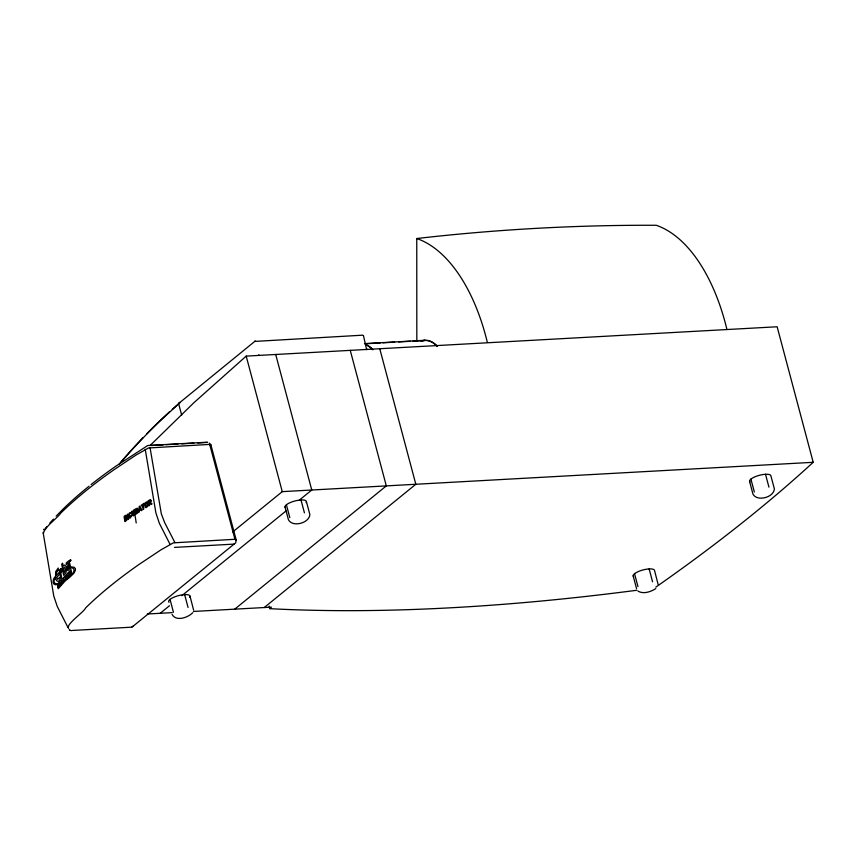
<?xml version="1.0" encoding="UTF-8"?>
<svg xmlns="http://www.w3.org/2000/svg" width="856" height="856" viewBox="0 0 856 856"><rect width="100%" height="100%" fill="white"/><g stroke="black" fill="none" stroke-linecap="round" stroke-linejoin="round"><path stroke-width="1.28" d="M181.675 415.117L178.733 404.075L179.76 402.705L172.27 409.296M367.031 349.141L366.657 349.655L363.436 335.563M179.418 402.876L255.109 341.127M362.88 335.167L254.66 341.426L255.249 341.234M136.222 522.973L134.178 509.759L133.536 510.197L134.007 514.381L133.022 514.809L132.295 511.032L131.663 511.46L132.102 514.135L133.087 515.986L135.034 514.445M209.239 443.098L210.865 444.735L236.106 539.612L235.764 542.758L131.952 627.159L72.386 630.455M235.924 540.222L236.106 539.612L234.94 539.28L173.319 542.865L160.982 549.83L139.154 564.361A551.328 168.536 -14.9 0 0 85.707 607.824C84.123 612.115 65.11 624.623 68.651 628.507M210.309 445.709L210.865 444.735L209.699 444.414L148.505 447.977L136.115 454.996L114.329 469.505A550.387 168.247 -14.9 0 0 60.979 512.894C56.143 519.41 45.208 526.237 43.324 533.513M55.608 577.094C55.373 580.229 58.165 583.813 60.102 579.255L59.77 577.297L57.652 579.352L56.828 577.318L59.299 574.547L58.968 572.589L56.507 575.382L56.41 573.638A2.193 0.824 89.5 0 1 56.667 572.29L58.518 569.978L58.187 568.031L55.661 571.722L55.608 577.094L53.982 580.924L54.345 582.925L56.4 583.856L57.834 583.738L71.037 569.636L71.818 574.13L66.725 579.352C70.053 577.522 78.72 568.534 70.834 567.614M43.517 529.8L44.009 529.158M45.25 528.537L46.834 526.633M55.522 576.356C52.344 578.806 51.681 586.274 57.416 584.466L58.165 588.746L65.013 581.138L73.712 573.488L75.371 570.406L75.424 568.577L73.873 567.143L70.727 567.014M119.294 463.952L121.616 461.213A1089.442 583.043 86.8 0 1 142.92 437.737M179.739 402.341L179.043 403.112M192.761 612.703C188.074 617.593 175.951 621.905 172.056 614.351M49.851 523.037L53.447 519.089M56.154 516.136L63.034 509.138A544.876 166.567 -14.9 0 1 89.056 486.197M149.993 445.612L193.916 402.695L246.196 356.117L777.141 326.767L813.2 462.304A1897.87 580.165 -14.9 0 1 655.803 587.152M269.137 606.091L269.833 608.67L271.395 607.139L193.467 611.452M70.224 560.691L70.288 560.134M178.861 403.7L171.628 410.345A1088.34 582.455 86.8 0 0 121.017 462.208M178.936 403.262L179.76 402.705M232.768 531.897L282.266 491.644L813.2 462.304M160.179 613.292L169.467 605.748M181.836 595.68L285.99 510.979M299.397 500.075L311.766 490.017L275.707 354.48M234.726 609.172L386.313 485.898L350.254 350.361M264.236 607.535L415.823 484.261L379.764 348.734M133.365 626.078L131.995 626.817M655.814 588.596C650.774 591.806 643.38 594.492 637.88 591.025M70.577 559.792C71.144 562.424 69.154 559.942 70.631 560.134M147.393 445.751L115.86 466.178A544.876 166.567 -14.9 0 0 91.057 484.592M364.506 343.63L424.801 340.292M367.138 343.673L380.246 342.956M382.867 342.807L394.67 342.154M398.596 341.94L410.399 341.287M413.02 341.137L424.811 340.485M147.949 445.495L207.516 442.199M151.362 445.537L163.293 444.874M165.946 444.724L177.877 444.071M181.846 443.847L193.777 443.183M197.757 442.969L207.034 442.456M174.517 547.401L234.084 544.106M147.35 613.998L172.163 612.629M71.455 630.712L69.325 629.898L69.839 630.219M70.385 560.627C70.459 558.679 70.106 562.606 70.149 560.263M70.502 559.845L70.267 561.461L70.706 560.166M174.924 542.597L164.62 522.524L161.335 513.868L150.057 447.709M169.991 544.213L159.387 523.38L155.888 512.905L145.231 449.314M67.87 627.266L57.266 606.444L53.757 595.958L43.1 532.368M765.51 474.278L768.934 487.15M750.905 479.093L754.339 491.965M749.514 481.168L752.938 494.04C756.982 501.98 773.942 497.443 774.37 488.862L770.935 475.979A11.042 3.381 -14.9 0 0 758.748 475.476A11.042 3.381 -14.9 0 0 749.899 481.982M649.137 568.919L652.561 581.791M634.542 573.723L637.966 586.606M633.151 575.81L636.575 588.682M306.427 501.659L309.851 514.531C309.433 523.112 292.474 527.66 288.429 519.72L285.005 506.848M301.002 499.958L304.426 512.83M286.396 504.762L289.82 517.645M246.196 356.117L282.266 491.644M209.699 444.414L234.94 539.28M190.053 596.29L193.595 610.071M184.629 594.588L188.053 607.46M170.023 599.403L173.458 612.275M658.103 584.402L654.572 570.62A11.042 3.381 -14.9 0 0 642.375 570.117A11.042 3.381 -14.9 0 0 633.536 576.612M726.744 328.693A164.694 88.147 86.8 0 0 656.285 225.289A2759.712 2272.573 -70 0 0 416.765 238.524L416.819 341.244M169.017 602.292A11.042 3.381 -14.9 0 1 179.257 595.423A11.042 3.381 -14.9 0 1 189.711 597.274M285.39 507.651A11.042 3.381 -14.9 0 1 295.63 500.792A11.042 3.381 -14.9 0 1 306.084 502.643M420.981 341.202A41.099 21.999 86.8 0 1 437.116 346.059M421.944 341.041A40.906 21.892 86.8 0 1 437.074 346.231M365.437 344.508A41.099 21.999 86.8 0 1 372.884 349.612M365.426 344.7A40.906 21.892 86.8 0 1 372.841 349.772M146.536 434.003A1089.442 583.043 86.8 0 1 169.477 411.822M416.765 238.524A164.694 88.147 86.8 0 1 487.235 341.929M636.778 590.265A1077.19 329.293 -14.9 0 1 269.833 608.67M148.035 504.27L148.035 504.826A2.44 1.552 -80.8 0 1 147.382 506.709L146.066 507.555A2.279 1.402 -82 0 1 145.156 507.127L144.6 504.398A2.611 1.605 -82 0 1 144.953 503.114L146.579 501.862A2.3 1.466 -80.7 0 1 147.467 502.301L148.035 504.27M65.505 570L64.221 572.664L63.419 567.967L64.478 567.036L65.505 570M151.212 500.739L150.496 502.429L152.047 503.906L151.212 504.419L149.286 503.307L149.629 505.404L148.933 505.832L148.109 500.814L150.41 499.54L151.212 500.739M66.918 576.323L67.431 577.832L67.592 575.072L66.918 576.323M66.458 569.732L65.976 572.611L63.633 575.35L61.718 564.125L62.606 563.195L63.109 566.18C65.323 562.745 66.768 567.753 66.458 569.732M131.696 515.312L130.347 517.976A2.247 1.327 -83.2 0 1 129.106 517.259C127.737 515.804 129.566 510.625 131.343 513.215C128.175 512.059 129.652 520.341 131.032 515.419L131.696 515.312M139.507 510.604L138.715 512.38L139.175 506.527L139.881 506.067L142.032 510.23L141.304 510.7L140.823 509.748L139.507 510.604M138.276 511.428L137.869 512.798L135.719 514.328L134.884 509.309L137.356 508.197L138.276 511.428M139.71 507.48L139.571 509.63L140.47 509.042L139.71 507.48M145.306 504.152C146.044 511.053 148.709 499.711 145.306 504.152M60.348 584.167L60.616 585.194L61.343 584.434L60.755 582.455L60.348 584.167M258.961 355.197L258.373 355.401L258.961 355.197M66.907 566.929L67.71 570.652L70.877 567.892L68.929 560.648L66.19 562.981L66.479 564.692L68.309 562.884L69.036 563.847L66.907 566.929M150.485 501.199L149.158 502.504L148.955 501.231L150.174 500.567L150.485 501.199M137.559 511.728L136.243 513.044L136.018 511.706L137.163 511.043L137.559 511.728M60.605 584.22L60.958 583.771L60.605 584.22M67.924 567.143L68.138 568.587L69.614 567.175L69.315 565.484L67.924 567.143M137.088 509.673L135.89 510.872L135.697 509.705L136.81 509.074L137.088 509.673M70.492 572.643C70.139 575.168 70.545 575.585 69.571 573.017C71.508 569.689 71.669 576.184 70.513 572.632M60.765 568.684L59.396 570.235L60.797 578.474L61.611 577.554L60.487 570.909L61.097 570.438L61.45 572.043L62.242 571.177L61.686 568.63L60.765 568.684M58.208 584.295L58.368 587.783L58.208 585.162L58.904 587.173L59.053 584.156L59.674 586.307L59.15 583.236L58.904 586.317L58.208 584.295M62.199 580.775L61.782 581.245C62.702 586.296 62.841 580.561 62.199 580.775M65.206 576.602C65.345 583.278 66.918 577.714 65.206 576.602M68.544 573.124L68.384 573.948L68.544 573.124M63.836 578.988L63.376 579.458C64.361 584.509 64.478 578.688 63.836 578.988M68.683 573.937L68.812 576.462L68.683 573.937M124.719 516.168L124.088 516.607L124.912 521.625L125.543 521.186L124.719 516.168M125.95 515.344L125.329 515.761L126.164 520.78L126.752 520.373L126.207 517.099L128.015 519.517L128.657 519.089L127.822 514.071L127.234 514.467L127.79 517.816L125.95 515.344M143.947 503.435L141.315 505.136L141.465 505.982L142.438 505.35L143.123 509.523L143.797 509.085L143.113 504.922L144.086 504.28L143.947 503.435"/></g></svg>
